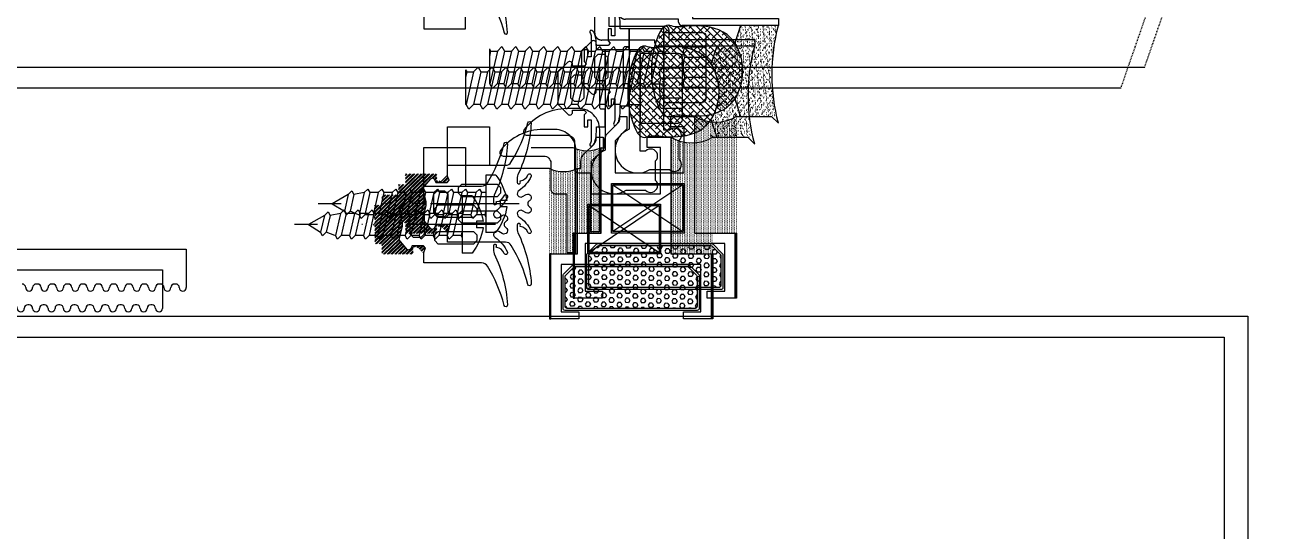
# Model space of a CAD drawing. Header units: inches. Extents: x 4821 to 127877, y 58012 to 433683.
# Drawn here: x 91049.7 to 91228.5, y 225129.3 to 225201.7 of the extents above; entities that cross this region are included whole.
import ezdxf
from ezdxf.xclip import XClip

# ---------------------------------------------------------------- set-up
doc = ezdxf.new("R2010")
doc.units = ezdxf.units.IN
doc.header["$MEASUREMENT"] = 0
doc.header["$XCLIPFRAME"] = 2
for name, pattern in [('$1$Center', [29.999999, 12, -6, 6, -6]), ('$1$DASHDOT', [25.4, 12.7, -6.35, 0, -6.35]), ('$1$DASHED', [19.05, 12.7, -6.35]), ('$1$DASHED2', [0.375, 0.25, -0.125])]:
    doc.linetypes.add(name, pattern=pattern)
for name, color, linetype in [('$1$A-HAT', 8, 'Continuous'), ('$1$ACC', 2, 'Continuous'), ('A-FURN-FIXD', 10, 'Continuous'), ('A-WAL-CMU', 7, 'Continuous')]:
    doc.layers.add(name, color=color, linetype=linetype)

# ---------------------------------------------------------------- blocks, each defined once
blk = doc.blocks.new('$1$M6x25')
at = {"color": 71}
for p, q in [((-6, 4.5), (-6, -4.5)), ((0, 5), (-5.5, 5)), ((0, 5), (0, -5)), ((0.82, 2.34), (0, 2.34)), ((1.19, 3), (0.82, 2.34)), ((0.82, 2.34), (1.88, -2.34)), ((1.85, 2.34), (1.19, 3)), ((1.85, 2.34), (2.91, -2.34)), ((2.82, 2.34), (1.85, 2.34)), ((3.19, 3), (2.82, 2.34)), ((2.82, 2.34), (3.88, -2.34)), ((3.85, 2.34), (3.19, 3)), ((3.85, 2.34), (4.91, -2.34)), ((4.82, 2.34), (3.85, 2.34)), ((5.19, 3), (4.82, 2.34)), ((4.82, 2.34), (5.88, -2.34)), ((5.85, 2.34), (5.19, 3)), ((5.85, 2.34), (6.91, -2.34)), ((6.82, 2.34), (5.85, 2.34)), ((7.19, 3), (6.82, 2.34)), ((6.82, 2.34), (7.88, -2.34)), ((7.85, 2.34), (7.19, 3)), ((7.85, 2.34), (8.91, -2.34)), ((8.82, 2.34), (7.85, 2.34)), ((9.19, 3), (8.82, 2.34)), ((8.82, 2.34), (9.88, -2.34)), ((9.85, 2.34), (9.19, 3)), ((9.85, 2.34), (10.91, -2.34)), ((10.82, 2.34), (9.85, 2.34)), ((11.19, 3), (10.82, 2.34)), ((10.82, 2.34), (11.88, -2.34)), ((11.85, 2.34), (11.19, 3)), ((11.85, 2.34), (12.91, -2.34)), ((12.82, 2.34), (11.85, 2.34)), ((13.19, 3), (12.82, 2.34)), ((12.82, 2.34), (13.88, -2.34)), ((13.85, 2.34), (13.19, 3)), ((13.85, 2.34), (14.91, -2.34)), ((14.82, 2.34), (13.85, 2.34)), ((15.19, 3), (14.82, 2.34)), ((14.82, 2.34), (15.88, -2.34)), ((15.85, 2.34), (15.19, 3)), ((15.85, 2.34), (16.91, -2.34)), ((16.82, 2.34), (15.85, 2.34)), ((17.19, 3), (16.82, 2.34)), ((16.82, 2.34), (17.88, -2.34)), ((17.85, 2.34), (17.19, 3)), ((17.85, 2.34), (18.91, -2.34)), ((18.82, 2.34), (17.85, 2.34)), ((19.19, 3), (18.82, 2.34)), ((18.82, 2.34), (19.88, -2.34)), ((19.85, 2.34), (19.19, 3)), ((19.85, 2.34), (20.91, -2.34)), ((20.82, 2.34), (19.85, 2.34)), ((21.19, 3), (20.82, 2.34)), ((20.82, 2.34), (21.88, -2.34)), ((21.85, 2.34), (21.19, 3)), ((21.85, 2.34), (22.91, -2.34)), ((22.82, 2.34), (21.85, 2.34)), ((23.19, 3), (22.82, 2.34)), ((22.82, 2.34), (23.88, -2.34)), ((23.85, 2.34), (23.19, 3)), ((23.85, 2.34), (24.91, -2.34)), ((24.82, 2.34), (23.85, 2.34)), ((25, 2.66), (24.82, 2.34)), ((24.82, 2.34), (25, 1.56)), ((25, 2.66), (25, -2.34)), ((1.88, -2.34), (0, -2.34)), ((1.88, -2.34), (2.54, -3)), ((2.54, -3), (2.91, -2.34)), ((2.91, -2.34), (3.88, -2.34)), ((3.88, -2.34), (4.54, -3)), ((4.54, -3), (4.91, -2.34)), ((4.91, -2.34), (5.88, -2.34)), ((5.88, -2.34), (6.54, -3)), ((6.54, -3), (6.91, -2.34)), ((6.91, -2.34), (7.88, -2.34)), ((7.88, -2.34), (8.54, -3)), ((8.54, -3), (8.91, -2.34)), ((8.91, -2.34), (9.88, -2.34)), ((9.88, -2.34), (10.54, -3)), ((10.54, -3), (10.91, -2.34)), ((10.91, -2.34), (11.88, -2.34)), ((11.88, -2.34), (12.54, -3)), ((12.54, -3), (12.91, -2.34)), ((12.91, -2.34), (13.88, -2.34)), ((13.88, -2.34), (14.54, -3)), ((14.54, -3), (14.91, -2.34)), ((14.91, -2.34), (15.88, -2.34)), ((15.88, -2.34), (16.54, -3)), ((16.54, -3), (16.91, -2.34)), ((16.91, -2.34), (17.88, -2.34)), ((17.88, -2.34), (18.54, -3)), ((18.54, -3), (18.91, -2.34)), ((18.91, -2.34), (19.88, -2.34)), ((19.88, -2.34), (20.54, -3)), ((20.54, -3), (20.91, -2.34)), ((20.91, -2.34), (21.88, -2.34)), ((21.88, -2.34), (22.54, -3)), ((22.54, -3), (22.91, -2.34)), ((22.91, -2.34), (23.88, -2.34)), ((23.88, -2.34), (24.54, -3)), ((24.54, -3), (24.91, -2.34)), ((24.91, -2.34), (25, -2.34)), ((0, -5), (-5.5, -5))]:
    blk.add_line(p, q, dxfattribs=at)
at = {"color": 71, "linetype": '$1$DASHED', "ltscale": 100}
for p, q in [((-6, 2.89), (-3, 2.89)), ((-6, 1.44), (-3, 1.44)), ((-6, -1.44), (-3, -1.44)), ((-6, -2.89), (-3, -2.89))]:
    blk.add_line(p, q, dxfattribs=at)
at = {"color": 2, "linetype": '$1$Center', "ltscale": 10}
blk.add_line((-7.77, 0), (26.88, 0), dxfattribs=at)
at = {"color": 71}
for centre, start, end in [((-5.5, 4.5), 90, 180), ((-5.5, -4.5), 180, 270)]:
    blk.add_arc(centre, 0.5, start, end, dxfattribs=at)
at = {"color": 71, "linetype": '$1$DASHED', "ltscale": 100}
for centre, radius, start, end in [((-4.2, 2.17), 1.4, 329.0209, 30.9791), ((-8.11, 0), 5.31, 344.2222, 15.7778), ((-4.2, -2.17), 1.4, 329.0209, 30.9791)]:
    blk.add_arc(centre, radius, start, end, dxfattribs=at)
blk = doc.blocks.new('$1$butile2')
h = blk.add_hatch(color=11)
h.dxf.hatch_style = 1
h.paths.add_polyline_path([(9.3, 0.2), (0, 0.2), (0, 0), (9.3, 0)])
at = {"color": 11}
blk.add_lwpolyline([(9.3, 0.2), (0, 0.2), (0, 0), (9.3, 0)], close=True, dxfattribs=at)
blk = doc.blocks.new('$1$inner silicone')
h = blk.add_hatch()
h.set_pattern_fill('DOTS', scale=4)
h.paths.add_polyline_path([(12.2, 0), (12.2, -0.2), (12.2, -4), (0, -4, 0.23607), (0, 0)])
at = {"color": 7}
blk.add_line((12.2, -0.2), (12.2, 0), dxfattribs=at)
blk.add_arc((-4, -2), 4.47, 333.4347, 26.5653, dxfattribs=at)
blk = doc.blocks.new('$1$outer silicone')
h = blk.add_hatch()
h.set_pattern_fill('DOTS', scale=4)
h.paths.add_polyline_path([(16.7, 0), (16.7, -5.8), (16.7, -6), (0, -6, 0.293351), (0, 0)])
at = {"color": 7}
blk.add_line((16.7, -5.8), (16.7, -6), dxfattribs=at)
blk.add_arc((-4.67, -3), 5.55, 327.3018, 32.6982, dxfattribs=at)
blk = doc.blocks.new('$1$GTSY500112')
at = {"layer": 'A-FURN-FIXD'}
blk.add_lwpolyline([(5.93, -11.75, 0.57735), (5.07, -11.75, -1), (4.2, -11.25), (4.49, -10.75, 0.965781), (3.64, -10.22, -0.138673), (1.56, -11.98, -1.037842), (1.37, -11.52, 0.283592), (2.23, -10.43, -0.584426), (2.31, -10.4, 1.39494), (2.44, -10), (1.75, -10, 0.111575), (1.32, -10.1, -0.09543), (-6.01, -12, -0.91232), (-6.08, -11.51, 0.076551), (-0.47, -9.14, 0.260148), (0, -8.29), (0, 0), (1.56, 0), (2.11, -0.24), (2.45, 0.05), (2.45, 1.67), (1.96, 1.89), (1.81, 2.1), (1.92, 2.38), (3.29, 3.53), (5.21, 3.03), (5.79, 3.03), (7.71, 3.53), (9.08, 2.38), (9.19, 2.1), (9.03, 1.89), (8.55, 1.67), (8.55, 0.05), (8.88, -0.24), (9.44, 0), (11, 0), (11, -8.29, 0.260148), (11.47, -9.14, 0.076551), (17.08, -11.51, -0.91232), (17, -12, -0.09543), (9.68, -10.1, 0.111575), (9.25, -10), (8.55, -10, 1.39494), (8.69, -10.4, -0.584426), (8.77, -10.43, 0.283592), (9.62, -11.52, -1.037842), (9.43, -11.98, -0.138673), (7.36, -10.22, 0.965781), (6.51, -10.75), (6.8, -11.25, -1)], format="xyb", close=True, dxfattribs=at)
for points in [[(4.13, -0.07), (3.64, 0.42), (3.64, 1.47), (4.13, 1.96), (6.87, 1.96), (7.36, 1.47), (7.36, 0.42), (6.87, -0.07)], [(4.01, -1.58), (4.5, -2.07), (4.5, -7.11), (4.01, -7.6), (3.19, -7.6), (2.7, -7.11), (2.7, -2.07), (3.19, -1.58)], [(7.81, -7.6), (6.99, -7.6), (6.5, -7.11), (6.5, -2.07), (6.99, -1.58), (7.81, -1.58), (8.3, -2.07), (8.3, -7.11)]]:
    blk.add_lwpolyline(points, close=True, dxfattribs=at)
blk = doc.blocks.new('$1$GTSY500502')
at = {"color": 151}
blk.add_lwpolyline([(-1.78, 2.38, -0.668179), (-2.07, 1.7), (-2.35, 1.7), (-2.35, 0), (-2.01, -0.29), (-1.68, 0), (0, 0), (0, -0.49), (-1, -0.49), (-1, -0.99), (1.91, -0.99, 0.15392), (2.48, -0.81, -0.807191), (2.77, -1.07, -0.191853), (2.18, -1.52, -0.072848), (0.68, -1.72), (0, -1.72), (0, -3), (-2.5, -3), (-2.5, -2.5, 0.414214), (-2.8, -2.2), (-8.2, -2.2, 0.414214), (-8.5, -2.5), (-8.5, -3), (-11, -3), (-11, -1.72), (-11.68, -1.72, -0.072848), (-13.18, -1.52, -0.191853), (-13.77, -1.07, -0.807191), (-13.48, -0.81, 0.15392), (-12.91, -0.99), (-10, -0.99), (-10, -0.49), (-11, -0.49), (-11, 0), (-9.32, 0), (-8.99, -0.29), (-8.65, 0), (-8.65, 1.7), (-8.93, 1.7, -0.668179), (-9.22, 2.38), (-7.8, 3.8), (-3.2, 3.8)], format="xyb", close=True, dxfattribs=at)
blk.add_lwpolyline([(-3.64, 0.49), (-4.13, 0), (-6.87, 0), (-7.36, 0.49), (-7.36, 1.47), (-6.87, 1.96), (-4.13, 1.96), (-3.64, 1.47)], close=True, dxfattribs=at)
blk = doc.blocks.new('$1$RHS4.2x22')
at = {"layer": 'A-FURN-FIXD'}
for p, q in [((1.42, 4.1), (0, 4.1)), ((0, -4.1), (0, 4.1)), ((-17.85, 2.1), (-18.13, 1.58)), ((-17.33, 1.58), (-17.85, 2.1)), ((-15.85, 2.1), (-16.14, 1.58)), ((-15.33, 1.58), (-15.85, 2.1)), ((-13.85, 2.1), (-14.14, 1.58)), ((-13.33, 1.58), (-13.85, 2.1)), ((-11.86, 2.1), (-12.14, 1.58)), ((-11.33, 1.58), (-11.86, 2.1)), ((-9.86, 2.1), (-10.15, 1.58)), ((-9.86, 2.1), (-9.34, 1.58)), ((-7.86, 2.1), (-8.15, 1.58)), ((-7.34, 1.58), (-7.86, 2.1)), ((-5.86, 2.1), (-6.15, 1.58)), ((-5.34, 1.58), (-5.86, 2.1)), ((-3.87, 2.1), (-4.15, 1.58)), ((-3.34, 1.58), (-3.87, 2.1)), ((-1.87, 2.1), (-2.16, 1.58)), ((-1.35, 1.58), (-1.87, 2.1)), ((0, 1.87), (-0.16, 1.58)), ((-22, 0), (-20.26, 1.09)), ((-19.72, -1.3), (-22, 0)), ((-19.98, 1.61), (-20.26, 1.09)), ((-19.72, -1.3), (-20.26, 1.09)), ((-19.45, 1.09), (-19.98, 1.61)), ((-18.23, 1.58), (-19.45, 1.09)), ((-18.91, -1.3), (-19.45, 1.09)), ((-17.42, -1.58), (-18.13, 1.58)), ((-16.14, 1.58), (-17.33, 1.58)), ((-16.61, -1.58), (-17.33, 1.58)), ((-15.42, -1.58), (-16.14, 1.58)), ((-14.61, -1.58), (-15.33, 1.58)), ((-14.14, 1.58), (-15.33, 1.58)), ((-13.43, -1.58), (-14.14, 1.58)), ((-12.62, -1.58), (-13.33, 1.58)), ((-12.14, 1.58), (-13.33, 1.58)), ((-11.43, -1.58), (-12.14, 1.58)), ((-10.62, -1.58), (-11.33, 1.58)), ((-10.15, 1.58), (-11.33, 1.58)), ((-9.43, -1.58), (-10.15, 1.58)), ((-8.62, -1.58), (-9.34, 1.58)), ((-8.15, 1.58), (-9.34, 1.58)), ((-7.43, -1.58), (-8.15, 1.58)), ((-6.63, -1.58), (-7.34, 1.58)), ((-6.15, 1.58), (-7.34, 1.58)), ((-5.44, -1.58), (-6.15, 1.58)), ((-4.63, -1.58), (-5.34, 1.58)), ((-4.15, 1.58), (-5.34, 1.58)), ((-3.44, -1.58), (-4.15, 1.58)), ((-3.44, -1.58), (-4.15, 1.58)), ((-2.63, -1.58), (-3.34, 1.58)), ((-2.16, 1.58), (-3.34, 1.58)), ((-1.44, -1.58), (-2.16, 1.58)), ((-0.63, -1.58), (-1.35, 1.58)), ((-0.16, 1.58), (-1.35, 1.58)), ((0, 0.87), (-0.16, 1.58)), ((3.05, 0.46), (2.04, 0.46)), ((2.04, -0.46), (2.04, 0.46)), ((-19.72, -1.3), (-19.2, -1.82)), ((-19.2, -1.82), (-18.91, -1.3)), ((-17.42, -1.58), (-18.91, -1.3)), ((-17.42, -1.58), (-16.9, -2.1)), ((-16.9, -2.1), (-16.61, -1.58)), ((-15.42, -1.58), (-16.61, -1.58)), ((-15.42, -1.58), (-14.9, -2.1)), ((-14.9, -2.1), (-14.61, -1.58)), ((-13.43, -1.58), (-14.61, -1.58)), ((-13.43, -1.58), (-12.9, -2.1)), ((-12.9, -2.1), (-12.62, -1.58)), ((-11.43, -1.58), (-12.62, -1.58)), ((-11.43, -1.58), (-10.91, -2.1)), ((-10.91, -2.1), (-10.62, -1.58)), ((-9.43, -1.58), (-10.62, -1.58)), ((-9.43, -1.58), (-8.91, -2.1)), ((-8.91, -2.1), (-8.62, -1.58)), ((-7.43, -1.58), (-8.62, -1.58)), ((-7.43, -1.58), (-6.91, -2.1)), ((-6.91, -2.1), (-6.63, -1.58)), ((-5.44, -1.58), (-6.63, -1.58)), ((-5.44, -1.58), (-4.91, -2.1)), ((-4.91, -2.1), (-4.63, -1.58)), ((-3.44, -1.58), (-4.63, -1.58)), ((-3.44, -1.58), (-2.92, -2.1)), ((-2.92, -2.1), (-2.63, -1.58)), ((-1.44, -1.58), (-2.63, -1.58)), ((-1.44, -1.58), (-0.92, -2.1)), ((-0.92, -2.1), (-0.63, -1.58)), ((0, -1.58), (-0.63, -1.58)), ((3.05, -0.46), (2.04, -0.46)), ((1.42, -4.1), (0, -4.1))]:
    blk.add_line(p, q, dxfattribs=at)
at = {"layer": 'A-FURN-FIXD', "linetype": '$1$DASHDOT'}
blk.add_line((4.78, 0), (-24, 0), dxfattribs=at)
at = {"layer": 'A-FURN-FIXD'}
for centre, start, end in [((-5.01, -0.91), 9.6294, 37.9057), ((-5.01, 0.91), 322.0943, 350.3706)]:
    blk.add_arc(centre, 8.15, start, end, dxfattribs=at)
blk = doc.blocks.new('$1$silicone2')
at = {"ltscale": 0.5}
h = blk.add_hatch(dxfattribs=at)
h.set_pattern_fill('ANSI38', color=21, scale=5.416667, style=0)
h.set_pattern_definition([(45, (28504.06546, 7659.8265), (-0.478770216, 0.478770216), []), (135, (28504.06546, 7659.8265), (-1.43631065, 0.478770216), [1.692708333, -1.015625])])
h.paths.add_polyline_path([(-12.41, 16.77), (-12.72, 16.52), (-12.91, 16.28), (-13.01, 16.04), (-13.03, 15.8), (-13, 15.57), (-12.95, 15.33), (-12.88, 15.09), (-12.82, 14.85), (-12.79, 14.61), (-12.79, 14.35), (-12.8, 14.07), (-12.83, 13.76), (-12.87, 13.43), (-12.9, 13.05), (-12.93, 12.63), (-12.95, 12.15), (-12.95, 11.61), (-12.92, 11.03), (-12.86, 10.41), (-12.75, 9.78), (-12.59, 9.14), (-12.37, 8.52), (-12.07, 7.92), (-11.7, 7.36), (-11.24, 6.85), (-10.71, 6.41), (-10.11, 6.02), (-9.45, 5.7), (-8.75, 5.45), (-8.02, 5.26), (-7.27, 5.15), (-6.5, 5.11), (-5.73, 5.15), (-4.98, 5.26), (-4.25, 5.45), (-3.55, 5.7), (-2.89, 6.02), (-2.29, 6.41), (-1.76, 6.85), (-1.3, 7.36), (-0.93, 7.92), (-0.63, 8.52), (-0.41, 9.14), (-0.25, 9.78), (-0.14, 10.41), (-0.08, 11.03), (-0.05, 11.61), (-0.05, 12.15), (-0.07, 12.63), (-0.1, 13.05), (-0.13, 13.43), (-0.17, 13.76), (-0.2, 14.07), (-0.21, 14.35), (-0.21, 14.61), (-0.18, 14.85), (-0.12, 15.09), (-0.05, 15.33), (0, 15.57), (0.03, 15.8), (0.01, 16.04), (-0.09, 16.28), (-0.28, 16.52), (-0.59, 16.77), (-1.03, 17.02), (-1.59, 17.28), (-2.25, 17.52), (-3, 17.73), (-3.81, 17.92), (-4.68, 18.07), (-5.58, 18.16), (-6.5, 18.19), (-7.42, 18.16), (-8.32, 18.07), (-9.19, 17.92), (-10, 17.73), (-10.75, 17.52), (-11.41, 17.28), (-11.97, 17.02)])
h = blk.add_hatch()
h.set_pattern_fill('AR-SAND', color=11, scale=0.325)
h.set_pattern_definition([(37.5, (28504.06546, 7705.84134), (-0.020472841, 0.626217725), [0, -0.494, 0, -0.5525, 0, -0.528125]), (7.5, (28504.0655, 7705.8413), (0.57517743, 0.917197471), [0, -0.2665, 0, -0.44525, 0, -0.170625]), (327.5, (28503.6657, 7705.84134), (1.012096105, 0.001839192), [0, -0.1625, 0, -0.585, 0, -0.76375]), (317.5, (28503.6657, 7705.8413), (0.976991146, 0.285244559), [0, -0.08125, 0, -0.3835, 0, -0.43875])])
edge = h.paths.add_edge_path()
edge.add_arc((-7.69, -32.01), 32.92, 88.3807, 99.2846)
edge.add_line((-13, 0.48), (-13, 5.42))
edge.add_line((-13, 5.42), (-10.47, 6.26))
edge.add_line((-10.47, 6.26), (-10.11, 6.02))
edge.add_line((-10.11, 6.02), (-9.45, 5.7))
edge.add_line((-9.45, 5.7), (-8.75, 5.45))
edge.add_line((-8.75, 5.45), (-8.02, 5.26))
edge.add_line((-8.02, 5.26), (-7.27, 5.15))
edge.add_line((-7.27, 5.15), (-6.5, 5.11))
edge.add_line((-6.5, 5.11), (-5.73, 5.15))
edge.add_line((-5.73, 5.15), (-4.98, 5.26))
edge.add_line((-4.98, 5.26), (-4.25, 5.45))
edge.add_line((-4.25, 5.45), (-3.55, 5.7))
edge.add_line((-3.55, 5.7), (-2.89, 6.02))
edge.add_line((-2.89, 6.02), (-2.53, 6.26))
edge.add_line((-2.53, 6.26), (0, 5.42))
edge.add_line((0, 5.42), (0, 0))
edge.add_arc((-6.5, -23.05), 23.95, 74.2533, 90.6193)
at = {"color": 21, "ltscale": 0.5}
blk.add_lwpolyline([(-12.41, 16.77), (-12.72, 16.52), (-12.91, 16.28), (-13.01, 16.04), (-13.03, 15.8), (-13, 15.57), (-12.95, 15.33), (-12.88, 15.09), (-12.82, 14.85), (-12.79, 14.61), (-12.79, 14.35), (-12.8, 14.07), (-12.83, 13.76), (-12.87, 13.43), (-12.9, 13.05), (-12.93, 12.63), (-12.95, 12.15), (-12.95, 11.61), (-12.92, 11.03), (-12.86, 10.41), (-12.75, 9.78), (-12.59, 9.14), (-12.37, 8.52), (-12.07, 7.92), (-11.7, 7.36), (-11.24, 6.85), (-10.71, 6.41), (-10.11, 6.02), (-9.45, 5.7), (-8.75, 5.45), (-8.02, 5.26), (-7.27, 5.15), (-6.5, 5.11), (-5.73, 5.15), (-4.98, 5.26), (-4.25, 5.45), (-3.55, 5.7), (-2.89, 6.02), (-2.29, 6.41), (-1.76, 6.85), (-1.3, 7.36), (-0.93, 7.92), (-0.63, 8.52), (-0.41, 9.14), (-0.25, 9.78), (-0.14, 10.41), (-0.08, 11.03), (-0.05, 11.61), (-0.05, 12.15), (-0.07, 12.63), (-0.1, 13.05), (-0.13, 13.43), (-0.17, 13.76), (-0.2, 14.07), (-0.21, 14.35), (-0.21, 14.61), (-0.18, 14.85), (-0.12, 15.09), (-0.05, 15.33), (0, 15.57), (0.03, 15.8), (0.01, 16.04), (-0.09, 16.28), (-0.28, 16.52), (-0.59, 16.77), (-1.03, 17.02), (-1.59, 17.28), (-2.25, 17.52), (-3, 17.73), (-3.81, 17.92), (-4.68, 18.07), (-5.58, 18.16), (-6.5, 18.19), (-7.42, 18.16), (-8.32, 18.07), (-9.19, 17.92), (-10, 17.73), (-10.75, 17.52), (-11.41, 17.28), (-11.97, 17.02)], close=True, dxfattribs=at)
blk.add_lwpolyline([(-10.47, 6.26), (-13, 5.42), (-13, 1), (-14, 0, -0.12901), (0, 0), (0, 5.42), (-2.53, 6.26)], format="xyb", dxfattribs=at)
blk = doc.blocks.new('FIRST SLAB EDGE')
at = {"extrusion": (5.69003e-07, 1.56101e-06, 1)}
h = blk.add_hatch(dxfattribs=at)
h.set_pattern_fill('ANSI32', angle=179.0162)
h.set_pattern_definition([(224.016208986, (621118.67673, -1343831.5998), (0.2605731915, -0.26967871972), []), (224.016208986, (621118.5, -1343831.59677), (0.2605731915, -0.26967871972), [])])
h.paths.add_polyline_path([(1200801.71, -1728493.1), (1200801.71, -1728494.6), (1200800.71, -1728494.6), (1200800.71, -1728497.05), (1200800.41, -1728497.35), (1200800.71, -1728497.65), (1200800.71, -1728500.1), (1200801.71, -1728500.1), (1200801.71, -1728501.6), (1200806.21, -1728501.6), (1200806.21, -1728500.6), (1200806.81, -1728500.6), (1200807.71, -1728501.5), (1200807.71, -1728501.29), (1200807.95, -1728500.74), (1200807.65, -1728500.4), (1200806.03, -1728500.4), (1200805.82, -1728500.89), (1200805.61, -1728501.04), (1200805.33, -1728500.94), (1200804.18, -1728499.57), (1200804.67, -1728497.64), (1200804.67, -1728497.07), (1200804.18, -1728495.14), (1200805.33, -1728493.77), (1200805.61, -1728493.67), (1200805.82, -1728493.82), (1200806.03, -1728494.3), (1200807.65, -1728494.3), (1200807.95, -1728493.97), (1200807.71, -1728493.42), (1200807.71, -1728493.2), (1200806.81, -1728494.1), (1200806.21, -1728494.1), (1200806.21, -1728493.1)])
h = blk.add_hatch(dxfattribs=at)
h.set_pattern_fill('HEX', color=140, scale=3, angle=179.0162)
h.set_pattern_definition([(179.01620899, (635272.17644, -1336634.0815), (-0.011151949, -0.6494233088), [0.375, -0.75]), (299.01620899, (635272.17644, -1336634.0815), (0.56799305774, 0.3150537833), [0.375, -0.75]), (239.01620899, (635271.8015, -1336634.07505), (0.55684110875, -0.33436952553), [0.375, -0.75])])
edge = h.paths.add_edge_path()
edge.add_line((1200827.96, -1728509.05), (1200827.96, -1728504.8))
edge.add_arc((1200828.26, -1728504.8), 0.3, 135.0002, 180.0002, ccw=False)
edge.add_line((1200828.04, -1728504.59), (1200829.19, -1728503.44))
edge.add_arc((1200829.4, -1728503.65), 0.3, 90.0002, 135.0002, ccw=False)
edge.add_line((1200829.4, -1728503.35), (1200845.41, -1728503.35))
edge.add_arc((1200845.41, -1728503.65), 0.3, 45.0002, 90.0002, ccw=False)
edge.add_line((1200845.62, -1728503.44), (1200846.77, -1728504.59))
edge.add_arc((1200846.56, -1728504.8), 0.3, 0.0002, 45.0002, ccw=False)
edge.add_line((1200846.86, -1728504.8), (1200846.86, -1728509.05))
edge.add_arc((1200846.56, -1728509.05), 0.3, -89.9998, 0.0002, ccw=False)
edge.add_line((1200846.56, -1728509.35), (1200828.26, -1728509.35))
edge.add_arc((1200828.26, -1728509.05), 0.3, 180.0002, 270.0002, ccw=False)
at = {"layer": '$1$A-HAT', "linetype": '$1$DASHED2', "ltscale": 0.5, "extrusion": (5.69003e-07, 1.56101e-06, 1), "elevation": -2.34}
blk.add_lwpolyline([(1200907.54, -1728477.85), (1201072.75, -1728002.24), (1200907.58, -1727670.55)], dxfattribs=at)
at = {"layer": '$1$ACC', "color": 101, "extrusion": (5.69003e-07, 1.56101e-06, 1), "elevation": -2.01}
for points in [[(1200827.96, -1728509.65, -0.414214), (1200827.66, -1728509.35), (1200827.66, -1728504.67, -0.198912), (1200827.74, -1728504.46), (1200829.07, -1728503.14, -0.198912), (1200829.28, -1728503.05), (1200845.53, -1728503.05, -0.198912), (1200845.74, -1728503.14), (1200847.07, -1728504.46, -0.198912), (1200847.16, -1728504.67), (1200847.16, -1728509.35, -0.414214), (1200846.86, -1728509.65)], [(1200827.96, -1728509.05), (1200827.96, -1728504.8, -0.198912), (1200828.04, -1728504.59), (1200829.19, -1728503.44, -0.198912), (1200829.4, -1728503.35), (1200845.41, -1728503.35, -0.198912), (1200845.62, -1728503.44), (1200846.77, -1728504.59, -0.198912), (1200846.86, -1728504.8), (1200846.86, -1728509.05, -0.414214), (1200846.56, -1728509.35), (1200828.26, -1728509.35, -0.414214)]]:
    blk.add_lwpolyline(points, format="xyb", close=True, dxfattribs=at)
at = {"color": 81, "linetype": '$1$Center', "ltscale": 25, "extrusion": (5.69003e-07, 1.56101e-06, 1)}
blk.add_line((1200907.54, -1728477.85, 0), (1200653.24, -1728477.85, 0), dxfattribs=at)
at = {"color": 7, "extrusion": (5.69003e-07, 1.56101e-06, 1)}
blk.add_line((1200849.11, -1728484.85, 0), (1200848.75, -1728484.53, 0), dxfattribs=at)
blk.add_line((1200849.11, -1728484.85, 0), (1200848.75, -1728484.53, 0), dxfattribs=at)
at = {"color": 165, "linetype": 'Continuous', "extrusion": (5.69003e-07, 1.56101e-06, 1)}
for p, q in [((1200849.11, -1728484.85, 0), (1200854.11, -1728484.85, 0)), ((1200849.11, -1728484.85, 0), (1200854.11, -1728484.85, 0)), ((1200854.11, -1728484.85, 0), (1200855.11, -1728485.85, 0)), ((1200825.71, -1728489.35, 0), (1200819.71, -1728489.35, 0))]:
    blk.add_line(p, q, dxfattribs=at)
at = {"color": 52, "extrusion": (5.69003e-07, 1.56101e-06, 1)}
for p, q in [((1200831.41, -1728494.65, 0), (1200841.41, -1728501.35, 0)), ((1200841.41, -1728494.65, 0), (1200831.41, -1728501.35, 0))]:
    blk.add_line(p, q, dxfattribs=at)
at = {"color": 31, "extrusion": (5.69003e-07, 1.56101e-06, 1)}
for p, q in [((1200682.41, -1728503.85, 0), (1200770.31, -1728503.85, 0)), ((1200770.31, -1728503.85, 0), (1200770.31, -1728509.35, 0)), ((1200749.01, -1728508.85, 0), (1200748.81, -1728508.85, 0)), ((1200751.21, -1728508.85, 0), (1200751.01, -1728508.85, 0)), ((1200753.41, -1728508.85, 0), (1200753.21, -1728508.85, 0)), ((1200755.61, -1728508.85, 0), (1200755.41, -1728508.85, 0)), ((1200757.81, -1728508.85, 0), (1200757.61, -1728508.85, 0)), ((1200760.01, -1728508.85, 0), (1200759.81, -1728508.85, 0)), ((1200762.21, -1728508.85, 0), (1200762.01, -1728508.85, 0)), ((1200764.41, -1728508.85, 0), (1200764.21, -1728508.85, 0)), ((1200766.61, -1728508.85, 0), (1200766.41, -1728508.85, 0)), ((1200768.81, -1728508.85, 0), (1200768.61, -1728508.85, 0)), ((1200769.31, -1728509.35, 0), (1200769.31, -1728509.35, 0))]:
    blk.add_line(p, q, dxfattribs=at)
at = {"color": 16, "linetype": 'Continuous', "extrusion": (5.69003e-07, 1.56101e-06, 1)}
blk.add_line((1200825.91, -1728510.85, 0), (1200825.71, -1728510.85, 0), dxfattribs=at)
at = {"color": 31, "extrusion": (5.69003e-07, 1.56101e-06, 1), "elevation": -2.01}
for points in [[(1200807.71, -1728463.85), (1200807.71, -1728469.35), (1200813.71, -1728469.35), (1200813.71, -1728463.85)], [(1200807.71, -1728463.85), (1200807.71, -1728469.35), (1200813.71, -1728469.35), (1200813.71, -1728463.85)], [(1200807.71, -1728491.85), (1200807.71, -1728486.35), (1200813.71, -1728486.35), (1200813.71, -1728491.85)]]:
    blk.add_lwpolyline(points, dxfattribs=at)
at = {"color": 3, "linetype": '$1$Center', "ltscale": 50, "extrusion": (5.69003e-07, 1.56101e-06, 1), "elevation": -2.01}
blk.add_lwpolyline([(1200840.81, -1728471.35), (1200840.81, -1728470.95), (1200833.2, -1728470.95, -0.414214), (1200832.2, -1728469.95), (1200832.2, -1728467.35), (1200821.91, -1728467.35), (1200821.37, -1728466.69, -0.352941), (1200821.37, -1728466.31), (1200821.91, -1728465.65), (1200823.91, -1728465.65), (1200823.91, -1728466.15), (1200833.15, -1728466.15), (1200833.15, -1728465.65), (1200834.9, -1728465.65), (1200835.44, -1728466.31, -0.352941), (1200835.44, -1728466.69), (1200834.9, -1728467.35), (1200834.2, -1728467.35), (1200834.2, -1728468.95), (1200842.31, -1728468.95, -0.414214), (1200842.81, -1728469.45), (1200842.81, -1728470.85), (1200855.11, -1728470.85), (1200855.11, -1728471.85), (1200841.31, -1728471.85, -0.414214)], format="xyb", close=True, dxfattribs=at)
at = {"color": 7, "extrusion": (5.69003e-07, 1.56101e-06, 1), "elevation": -2.01}
blk.add_lwpolyline([(1200836.69, -1728492.45), (1200839.49, -1728492.45, 1.010051), (1200840.91, -1728491.03), (1200840.91, -1728488.26, 1.010051), (1200839.49, -1728486.85), (1200838.71, -1728486.85), (1200838.71, -1728472.35), (1200833.71, -1728472.35), (1200833.71, -1728486.7, 1.08744)], format="xyb", close=True, dxfattribs=at)
at = {"color": 21, "linetype": 'Continuous', "extrusion": (5.69003e-07, 1.56101e-06, 1), "elevation": -2.01}
blk.add_lwpolyline([(1200824.91, -1728487.55, -0.414214), (1200825.91, -1728488.55), (1200825.91, -1728489.95), (1200825.91, -1728489.95), (1200825.91, -1728491.35), (1200825.91, -1728491.35), (1200825.91, -1728492.25, 0.414214), (1200826.61, -1728492.95), (1200828.21, -1728492.95), (1200828.21, -1728501.35), (1200829.51, -1728501.35), (1200829.51, -1728491.35), (1200829.51, -1728491.35), (1200829.51, -1728489.95), (1200829.51, -1728489.95), (1200829.51, -1728486.75, 0.414214), (1200826.51, -1728483.75), (1200824.83, -1728483.75, 0.231514), (1200818.71, -1728486.74, 0.624419), (1200819.11, -1728487.55)], format="xyb", close=True, dxfattribs=at)
at = {"color": 16, "linetype": 'Continuous', "extrusion": (5.69003e-07, 1.56101e-06, 1), "elevation": -2.01}
blk.add_lwpolyline([(1200832.11, -1728485.83, 0.198912), (1200832.41, -1728485.12), (1200832.41, -1728484.85), (1200833.41, -1728484.85), (1200833.41, -1728486.65), (1200831.71, -1728488.35), (1200831.71, -1728492.95), (1200841.61, -1728492.95), (1200841.61, -1728486.35), (1200839.71, -1728486.35), (1200839.71, -1728484.85), (1200843.11, -1728484.85), (1200843.11, -1728501.55), (1200848.91, -1728501.55), (1200848.91, -1728510.85), (1200844.91, -1728510.85), (1200844.91, -1728509.85), (1200847.41, -1728509.85), (1200847.41, -1728503.05), (1200827.41, -1728503.05), (1200827.41, -1728509.85), (1200829.91, -1728509.85), (1200829.91, -1728510.85), (1200825.91, -1728510.85), (1200825.91, -1728501.55), (1200829.71, -1728501.55), (1200829.71, -1728489.35), (1200830.21, -1728489.35), (1200830.21, -1728488.35, -0.198912), (1200830.64, -1728487.29)], format="xyb", close=True, dxfattribs=at)
blk.add_lwpolyline([(1200831.21, -1728501.55), (1200831.21, -1728494.45), (1200841.61, -1728494.45), (1200841.61, -1728501.55)], close=True, dxfattribs=at)
at = {"color": 52, "extrusion": (5.69003e-07, 1.56101e-06, 1), "elevation": -2.01}
blk.add_lwpolyline([(1200831.41, -1728501.35), (1200831.41, -1728494.65), (1200841.41, -1728494.65), (1200841.41, -1728501.35)], close=True, dxfattribs=at)
at = {"color": 31, "extrusion": (5.69003e-07, 1.56101e-06, 1)}
for centre, start, end in [((1200746.81, -1728509.35, -2.01), 0.0002, 90.0002), ((1200747.81, -1728509.35, -2.01), 180.0002, 0.0002), ((1200748.81, -1728509.35, -2.01), 90.0002, 180.0002), ((1200749.01, -1728509.35, -2.01), 0.0002, 90.0002), ((1200750.01, -1728509.35, -2.01), 180.0002, 0.0002), ((1200751.01, -1728509.35, -2.01), 90.0002, 180.0002), ((1200751.21, -1728509.35, -2.01), 0.0002, 90.0002), ((1200752.21, -1728509.35, -2.01), 180.0002, 0.0002), ((1200753.21, -1728509.35, -2.01), 90.0002, 180.0002), ((1200753.41, -1728509.35, -2.01), 0.0002, 90.0002), ((1200754.41, -1728509.35, -2.01), 180.0002, 0.0002), ((1200755.41, -1728509.35, -2.01), 90.0002, 180.0002), ((1200755.61, -1728509.35, -2.01), 0.0002, 90.0002), ((1200756.61, -1728509.35, -2.01), 180.0002, 0.0002), ((1200757.61, -1728509.35, -2.01), 90.0002, 180.0002), ((1200757.81, -1728509.35, -2.01), 0.0002, 90.0002), ((1200758.81, -1728509.35, -2.01), 180.0002, 0.0002), ((1200759.81, -1728509.35, -2.01), 90.0002, 180.0002), ((1200760.01, -1728509.35, -2.01), 0.0002, 90.0002), ((1200761.01, -1728509.35, -2.01), 180.0002, 0.0002), ((1200762.01, -1728509.35, -2.01), 90.0002, 180.0002), ((1200762.21, -1728509.35, -2.01), 0.0002, 90.0002), ((1200763.21, -1728509.35, -2.01), 180.0002, 0.0002), ((1200764.21, -1728509.35, -2.01), 90.0002, 180.0002), ((1200764.41, -1728509.35, -2.01), 0.0002, 90.0002), ((1200765.41, -1728509.35, -2.01), 180.0002, 0.0002), ((1200766.41, -1728509.35, -2.01), 90.0002, 180.0002), ((1200766.61, -1728509.35, -2.01), 0.0002, 90.0002), ((1200767.61, -1728509.35, -2.01), 180.0002, 0.0002), ((1200768.61, -1728509.35, -2.01), 90.0002, 180.0002), ((1200768.81, -1728509.35, -2.01), 0.0002, 90.0002), ((1200769.81, -1728509.35, -2.01), 180.0002, 0.0002)]:
    blk.add_arc(centre, 0.5, start, end, dxfattribs=at)
at = {"layer": 'A-WAL-CMU'}
blk.add_lwpolyline([(1200672.3, -1728513.46), (1200922.34, -1728513.46), (1200922.34, -1729313.46), (1200672.34, -1729313.46)], dxfattribs=at)
at = {"color": 7, "extrusion": (-5.69003e-07, -1.56101e-06, -1), "zscale": -1}
for name, p, rotation in [('$1$GTSY500112', (-1200807.71, -1728452.85, 2.01), 269.9997810401333), ('$1$GTSY500502', (-1200830.71, -1728483.35, 2.01), 269.9997810401333), ('$1$M6x25', (-1200838.71, -1728477.85, 2.01), 359.9997810401334), ('$1$outer silicone', (-1200843.11, -1728484.85, 2.01), 269.9997810401333), ('$1$inner silicone', (-1200825.71, -1728489.35, 2.01), 269.9997810401333), ('$1$RHS4.2x22', (-1200813.21, -1728497.35, 2.01), 179.9997810401333), ('$1$butile2', (-1200848.91, -1728510.85, 2.01), 89.99978104013334)]:
    blk.add_blockref(name, p, dxfattribs=dict(at, rotation=rotation))
at = {"color": 7, "extrusion": (5.69003e-07, 1.56101e-06, 1), "rotation": 90.00021895986666}
for name, p in [('$1$silicone2', (1200855.11, -1728471.85, -2.01)), ('$1$GTSY500112', (1200807.71, -1728502.85, -2.01)), ('$1$butile2', (1200825.91, -1728510.85, -2.01))]:
    blk.add_blockref(name, p, dxfattribs=at)

msp = doc.modelspace()

# ---------------------------------------------------------------- block references
at = {"layer": 'A-WAL-CMU'}
ref = msp.add_blockref('FIRST SLAB EDGE', (-1109697.47, 1953673.46), dxfattribs=at)
XClip(ref).set_block_clipping_path([(1196236.1121028436, -1729554.8924368375), (1201281.1159926755, -1720979.7328682605)])
ref = msp.add_blockref('FIRST SLAB EDGE', (-1109700.87, 1953670.48), dxfattribs=at)
XClip(ref).set_block_clipping_path([(1196236.1121028436, -1729554.8924368375), (1201281.1159926755, -1720979.7328682605)])

doc.saveas('drawing.dxf')
